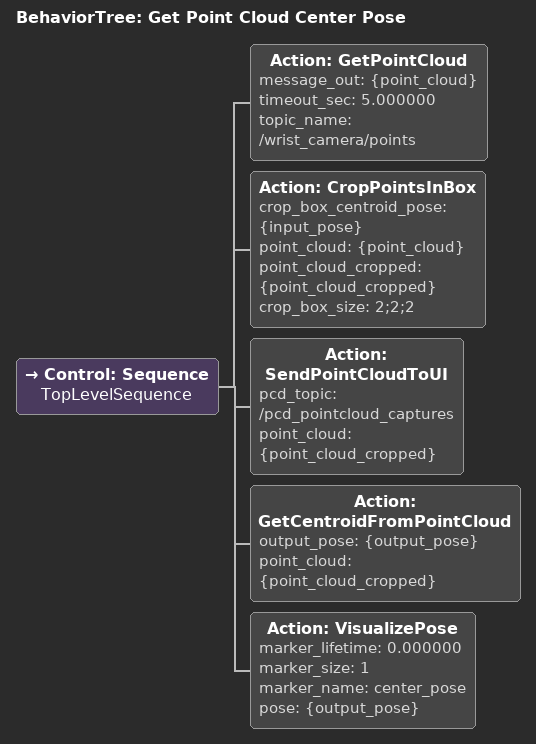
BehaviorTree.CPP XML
<?xml version='1.0' encoding='utf-8'?>
<root BTCPP_format="4" main_tree_to_execute="Get Point Cloud Center Pose">
  <BehaviorTree ID="Get Point Cloud Center Pose" _description="Take a wrist camera snapshot and return the center pose of the point cloud" input_pose="{stamped_pose}" output_pose="{plane_pose}">
    <Control ID="Sequence" name="TopLevelSequence">
      <Action ID="GetPointCloud" message_out="{point_cloud}" timeout_sec="5.000000" topic_name="/wrist_camera/points"/>
      <Action ID="CropPointsInBox" crop_box_centroid_pose="{input_pose}" point_cloud="{point_cloud}" point_cloud_cropped="{point_cloud_cropped}" crop_box_size="2;2;2"/>
      <Action ID="SendPointCloudToUI" pcd_topic="/pcd_pointcloud_captures" point_cloud="{point_cloud_cropped}"/>
      <Action ID="GetCentroidFromPointCloud" output_pose="{output_pose}" point_cloud="{point_cloud_cropped}"/>
      <Action ID="VisualizePose" marker_lifetime="0.000000" marker_size="1" marker_name="center_pose" pose="{output_pose}"/>
    </Control>
  </BehaviorTree>
</root>
